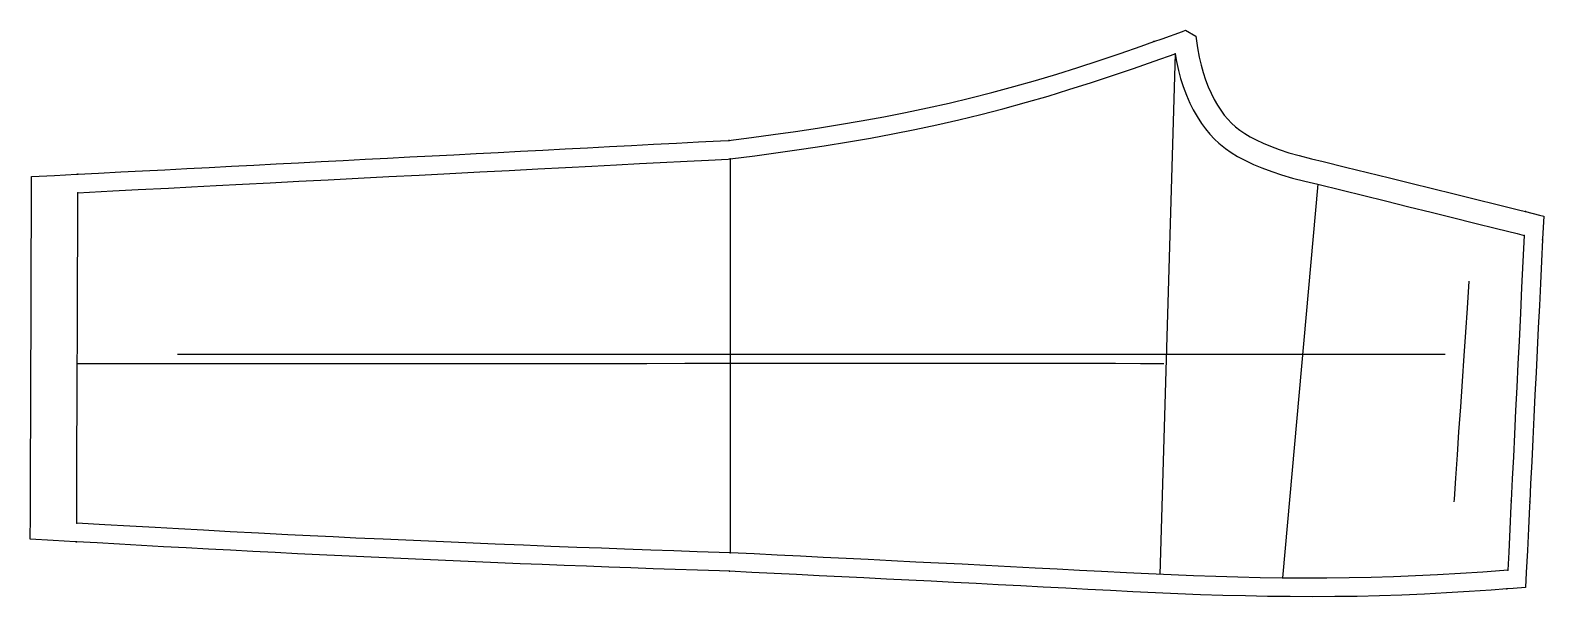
# Model space of a CAD drawing. Extents: x -3488 to -2452, y -1253 to -865.
import ezdxf

# ---------------------------------------------------------------- set-up
doc = ezdxf.new("R2010")
doc.units = 0
for name, color, linetype in [('1', 1, 'Continuous'), ('14', 3, 'Continuous'), ('4', 2, 'Continuous'), ('7', 7, 'Continuous'), ('8', 6, 'Continuous')]:
    doc.layers.add(name, color=color, linetype=linetype)

msp = doc.modelspace()

# ---------------------------------------------------------------- linework, layer by layer
at = {"layer": '1'}
msp.add_lwpolyline([(-3009.352112, -1235.479507), (-3009.255371, -1235.482712), (-3016.137537, -1235.254812), (-3031.188622, -1234.750677), (-3046.446044, -1234.228176), (-3061.620621, -1233.695165), (-3076.877146, -1233.145676), (-3091.974101, -1232.590663), (-3107.229786, -1232.01983), (-3122.385102, -1231.441976), (-3137.639871, -1230.848656), (-3152.716853, -1230.250629), (-3167.970796, -1229.63365), (-3183.336265, -1228.999391), (-3198.589108, -1228.356421), (-3214.033231, -1227.691194), (-3229.284767, -1227.019423), (-3244.433288, -1226.336232), (-3259.683263, -1225.631268), (-3274.888189, -1224.910976), (-3290.13666, -1224.17144), (-3305.250924, -1223.422777), (-3320.497887, -1222.653148), (-3335.703368, -1221.872045), (-3350.948948, -1221.076067), (-3366.149729, -1220.270623), (-3381.394036, -1219.451816), (-3396.84483, -1218.610608), (-3412.087957, -1217.769023), (-3427.151912, -1216.924329), (-3442.393614, -1216.056484), (-3456.460266, -1215.248947), (-3457.51827, -1215.188233), (-3472.609434, -1214.320852), (-3488.203735, -1213.424606), (-3488.147143, -1197.912177), (-3488.091311, -1182.602839), (-3488.035483, -1167.293496), (-3487.980323, -1152.170426), (-3487.92447, -1136.861082), (-3487.869181, -1121.709796), (-3487.813305, -1106.400468), (-3487.7584, -1091.362008), (-3487.702492, -1076.052688), (-3487.646219, -1060.641095), (-3487.590338, -1045.331754), (-3487.534449, -1030.022389), (-3487.479602, -1015.007529), (-3487.423661, -999.698203), (-3487.367728, -984.388857), (-3487.312619, -969.260554), (-3487.297363, -965.048599), (-3471.703324, -964.238884), (-3456.613431, -963.455344), (-3455.541077, -963.399658), (-3441.498526, -962.670503), (-3426.259197, -961.879208), (-3411.249071, -961.099827), (-3396.00966, -960.30854), (-3380.909876, -959.524491), (-3365.670473, -958.733188), (-3350.369739, -957.938708), (-3335.130371, -957.147412), (-3319.688242, -956.345577), (-3304.448895, -955.554269), (-3289.037339, -954.754027), (-3273.798007, -953.962733), (-3258.787915, -953.18334), (-3243.548603, -952.392042), (-3228.266523, -951.598524), (-3213.027136, -950.807227), (-3197.973294, -950.025571), (-3182.733821, -949.234282), (-3167.723706, -948.454904), (-3152.484382, -947.66362), (-3137.152949, -946.867545), (-3121.913605, -946.076249), (-3106.516542, -945.276767), (-3091.531052, -944.498656), (-3076.291711, -943.70736), (-3061.325116, -942.930221), (-3045.594146, -942.113386), (-3030.53085, -941.331222), (-3015.518073, -940.551687), (-3009.490356, -940.238724), (-3009.962158, -940.264893), (-2994.225571, -938.263838), (-2979.251144, -936.26156), (-2964.131322, -934.107515), (-2949.030612, -931.821562), (-2933.851853, -929.392536), (-2919.070339, -926.879485), (-2903.559402, -924.057797), (-2888.644693, -921.145979), (-2873.696008, -918.015982), (-2858.818516, -914.684087), (-2843.963602, -911.135212), (-2829.599408, -907.480674), (-2814.381829, -903.360267), (-2799.704379, -899.153242), (-2785.079916, -894.751342), (-2770.602181, -890.215678), (-2756.072856, -885.50831), (-2741.649542, -880.669266), (-2727.222943, -875.656922), (-2718.491821, -872.544861), (-2712.863374, -870.538876), (-2698.960129, -865.511773), (-2696.931763, -864.773102), (-2689.854126, -868.828583), (-2688.674402, -876.701659), (-2687.453723, -883.241547), (-2686.203337, -888.685337), (-2684.785716, -893.798193), (-2683.151517, -898.76769), (-2681.341763, -903.495768), (-2679.390669, -907.935354), (-2677.270032, -912.150203), (-2675.055944, -916.014639), (-2672.740097, -919.570245), (-2670.306575, -922.854596), (-2667.841026, -925.775936), (-2665.287153, -928.42628), (-2662.629845, -930.826929), (-2659.697824, -933.128697), (-2656.334228, -935.439534), (-2652.593979, -937.699278), (-2648.441757, -939.917078), (-2643.767211, -942.124764), (-2638.579316, -944.29264), (-2632.671609, -946.479548), (-2626.088007, -948.644271), (-2619.053356, -950.69243), (-2610.596843, -952.87244), (-2602.60498, -954.734039), (-2587.262524, -958.515488), (-2572.222129, -962.224684), (-2557.258333, -965.917981), (-2542.567606, -969.547365), (-2527.607795, -973.247061), (-2512.918774, -976.883517), (-2498.183804, -980.534874), (-2483.496343, -984.177632), (-2468.809518, -987.822993), (-2464.084167, -988.996582), (-2454.370069, -991.409125), (-2451.521759, -992.116699), (-2452.287252, -1007.736997), (-2452.320099, -1008.406754), (-2453.036875, -1023.033668), (-2453.7865, -1038.330352), (-2454.52179, -1053.33424), (-2455.271428, -1068.630925), (-2456.027908, -1084.067842), (-2456.777488, -1099.364524), (-2457.520892, -1114.534889), (-2458.27052, -1129.83157), (-2459.005606, -1144.83135), (-2459.755231, -1160.128037), (-2460.507018, -1175.46899), (-2461.110077, -1187.776108), (-2461.25663, -1190.765657), (-2462.006236, -1206.06232), (-2462.746473, -1221.16797), (-2463.489576, -1236.332063), (-2463.993835, -1246.622086), (-2472.386092, -1247.247317), (-2476.755219, -1247.561722), (-2487.607148, -1248.342682), (-2502.621807, -1249.356675), (-2518.069329, -1250.298856), (-2533.232324, -1251.097066), (-2548.694164, -1251.76589), (-2563.932748, -1252.272654), (-2579.404926, -1252.631638), (-2594.616917, -1252.835809), (-2610.093124, -1252.90223), (-2625.177632, -1252.841673), (-2640.652858, -1252.660209), (-2655.800597, -1252.373166), (-2671.271724, -1251.97622), (-2686.707512, -1251.483136), (-2702.172505, -1250.895086), (-2717.513139, -1250.222191), (-2732.971155, -1249.47193), (-2748.358362, -1248.677655), (-2763.81294, -1247.861181), (-2778.94071, -1247.068904), (-2794.396133, -1246.268054), (-2809.650912, -1245.480512), (-2825.106669, -1244.685423), (-2840.194477, -1243.913382), (-2855.650549, -1243.126469), (-2871.049565, -1242.345801), (-2886.506018, -1241.565467), (-2901.772929, -1240.797935), (-2917.229727, -1240.024069), (-2932.382658, -1239.268462), (-2947.839786, -1238.500654), (-2963.258568, -1237.737766), (-2978.546339, -1236.985059), (-2993.842536, -1236.235962)], close=True, dxfattribs=at)
at = {"layer": '14'}
msp.add_lwpolyline([(-3008.834839, -1222.789612), (-3008.834839, -1222.789612), (-3016.375282, -1222.54381), (-3031.416326, -1222.039005), (-3047.28682, -1221.491605), (-3063.168866, -1220.930719), (-3081.199238, -1220.279074), (-3097.002191, -1219.695209), (-3113.891885, -1219.058056), (-3131.740245, -1218.369745), (-3150.41923, -1217.632407), (-3169.800696, -1216.848176), (-3184.720775, -1216.230512), (-3199.909944, -1215.588567), (-3215.314209, -1214.923241), (-3230.879463, -1214.235436), (-3246.551712, -1213.526049), (-3265.122877, -1212.661785), (-3280.830777, -1211.909969), (-3296.429317, -1211.145994), (-3311.82685, -1210.376314), (-3331.885693, -1209.352359), (-3351.206846, -1208.34504), (-3369.572946, -1207.36966), (-3386.766697, -1206.441519), (-3402.570743, -1205.57592), (-3420.040451, -1204.605182), (-3437.09196, -1203.642927), (-3456.413879, -1202.530746), (-3456.413879, -1202.530746), (-3456.337613, -1181.63632), (-3456.269929, -1163.092858), (-3456.20534, -1145.397546), (-3456.134093, -1125.878117), (-3456.077744, -1110.440488), (-3456.020034, -1094.629743), (-3455.961984, -1078.72573), (-3455.904614, -1063.008273), (-3455.848947, -1047.75721), (-3455.779137, -1028.631615), (-3455.716591, -1011.495981), (-3455.663729, -997.013592), (-3455.607892, -981.715879), (-3455.587463, -976.119156), (-3455.587463, -976.119156), (-3431.567946, -974.871959), (-3414.358559, -973.978374), (-3393.468021, -972.893647), (-3377.76859, -972.078465), (-3360.842102, -971.199569), (-3342.852168, -970.265454), (-3323.962414, -969.284616), (-3304.336412, -968.26555), (-3284.137786, -967.21675), (-3263.530161, -966.146713), (-3242.677107, -965.063933), (-3221.742249, -963.976905), (-3200.889194, -962.894125), (-3180.281548, -961.824087), (-3160.082956, -960.775289), (-3140.45695, -959.756222), (-3121.567175, -958.775384), (-3103.577236, -957.841269), (-3086.650742, -956.962372), (-3070.951298, -956.147189), (-3056.642537, -955.404217), (-3038.144717, -954.44373), (-3023.696185, -953.6935), (-3010.113387, -952.988223), (-3008.831787, -952.921677), (-3008.831787, -952.921677), (-2991.976581, -950.799665), (-2975.921095, -948.622322), (-2960.017129, -946.332861), (-2944.334137, -943.940902), (-2927.653921, -941.235689), (-2912.586341, -938.628748), (-2897.469662, -935.829643), (-2882.294097, -932.812138), (-2867.162448, -929.588069), (-2852.081518, -926.153135), (-2837.058056, -922.503022), (-2822.098829, -918.633419), (-2805.743557, -914.123869), (-2791.04671, -909.832973), (-2776.753962, -905.470687), (-2761.209308, -900.537276), (-2746.836211, -895.814895), (-2732.494371, -890.956529), (-2718.282231, -885.997182), (-2704.065552, -880.864716), (-2704.065552, -880.864716), (-2703.153582, -886.280849), (-2701.797267, -892.310121), (-2700.267816, -897.879929), (-2698.484861, -903.396986), (-2696.258851, -909.294416), (-2693.914054, -914.651641), (-2691.586498, -919.311833), (-2688.94662, -923.969894), (-2685.976392, -928.564078), (-2683.235846, -932.299224), (-2680.24293, -935.911413), (-2676.987222, -939.364901), (-2674.105351, -942.061017), (-2669.568968, -945.731062), (-2665.518127, -948.55573), (-2661.255114, -951.178634), (-2655.904022, -954.073886), (-2650.347708, -956.710326), (-2644.640888, -959.105263), (-2637.865663, -961.617229), (-2631.193599, -963.80617), (-2623.569706, -966.036079), (-2615.124559, -968.24878), (-2606.329041, -970.297089), (-2589.6775, -974.400834), (-2574.695226, -978.096361), (-2559.959698, -981.733817), (-2543.96141, -985.686506), (-2528.719163, -989.45652), (-2513.999993, -993.101328), (-2498.612583, -996.915217), (-2483.898386, -1000.565179), (-2469.666947, -1004.098002), (-2464.882507, -1005.286407), (-2464.881134, -1005.26123), (-2464.882507, -1005.286407), (-2465.763735, -1023.27152), (-2466.638613, -1041.124208), (-2467.489891, -1058.495336), (-2468.440028, -1077.883756), (-2469.197683, -1093.344418), (-2469.978508, -1109.277873), (-2470.768601, -1125.40045), (-2471.554061, -1141.428485), (-2472.320984, -1157.078259), (-2473.055469, -1172.066109), (-2473.795013, -1187.155151), (-2473.960296, -1190.529948), (-2474.749788, -1206.640264), (-2475.524263, -1222.444146), (-2476.128998, -1234.784317), (-2476.128998, -1234.784317), (-2478.934399, -1234.998512), (-2493.304517, -1236.023125), (-2508.51796, -1237.007491), (-2524.385399, -1237.923211), (-2539.293772, -1238.66439), (-2554.442528, -1239.271604), (-2569.671005, -1239.721569), (-2584.905425, -1240.019385), (-2600.143839, -1240.174145), (-2615.38434, -1240.194942), (-2630.624903, -1240.090871), (-2645.863618, -1239.871025), (-2661.003115, -1239.546842), (-2676.233196, -1239.121901), (-2691.458607, -1238.603198), (-2706.679818, -1237.995749), (-2722.201346, -1237.289965), (-2737.415761, -1236.527453), (-2754.398771, -1235.637838), (-2769.600709, -1234.840958), (-2784.749667, -1234.051496), (-2799.797937, -1233.271559), (-2816.811493, -1232.394571), (-2833.559988, -1231.535926), (-2849.972226, -1230.698771), (-2865.976989, -1229.886254), (-2881.503062, -1229.10152), (-2898.309027, -1228.255824), (-2914.317633, -1227.453756), (-2929.427464, -1226.699796), (-2945.038706, -1225.923938), (-2960.618894, -1225.152819), (-2976.63544, -1224.363557), (-2992.353972, -1223.592697)], close=True, dxfattribs=at)
at = {"layer": '4'}
for p in [(-2718.491821, -872.544861), (-2704.065552, -880.864716), (-3009.490356, -940.238724), (-3008.831787, -952.921677), (-3455.541077, -963.399658), (-3455.587463, -976.119156), (-2464.084167, -988.996582), (-2464.882507, -1005.286407), (-2464.882507, -1005.286407), (-2452.320099, -1008.406754), (-2473.795013, -1187.155151), (-2461.110077, -1187.776108), (-3456.413879, -1202.530746), (-3456.460266, -1215.248947), (-3008.834839, -1222.789612), (-3009.255371, -1235.482712), (-2476.128998, -1234.784317), (-2476.755219, -1247.561722)]:
    msp.add_point(p, dxfattribs=at)
at = {"layer": '7'}
msp.add_line((-3387.257385, -1086.681671), (-2519.147034, -1086.681671), dxfattribs=at)
at = {"layer": '8'}
for points in [[(-2704.065552, -880.864716), (-2714.543152, -1237.62886)], [(-3008.831787, -952.921677), (-3008.831787, -970.51524), (-3008.831787, -987.992205), (-3008.831787, -1004.664958), (-3008.831787, -1020.665313), (-3008.831787, -1037.896579), (-3008.831787, -1056.030032), (-3008.831787, -1071.593244), (-3008.831787, -1087.364413), (-3008.831787, -1104.618196), (-3008.831787, -1120.202253), (-3008.831787, -1135.394594), (-3008.831787, -1152.832516), (-3008.831787, -1169.085851), (-3008.831787, -1183.816107), (-3008.831787, -1198.624891), (-3008.831787, -1213.076773), (-3008.831787, -1222.789612)], [(-2606.329041, -970.297089), (-2630.55542, -1239.916153)], [(-2502.717133, -1036.646423), (-2503.989413, -1055.184761), (-2505.123636, -1071.711467), (-2506.229915, -1087.831006), (-2507.419314, -1105.161666), (-2508.632461, -1122.838371), (-2509.809984, -1139.996009), (-2510.892515, -1155.769506), (-2511.982565, -1171.652568), (-2512.976432, -1186.134163), (-2513.092957, -1187.832031)], [(-3456.000671, -1093.093338), (-3435.442475, -1093.084985), (-3417.634309, -1093.078077), (-3399.939166, -1093.071441), (-3379.447434, -1093.064013), (-3362.392688, -1093.05803), (-3344.009149, -1093.051776), (-3324.401529, -1093.045328), (-3303.674525, -1093.038761), (-3281.932851, -1093.032149), (-3259.281191, -1093.02557), (-3243.726217, -1093.021238), (-3227.844392, -1093.016977), (-3211.666669, -1093.012807), (-3195.224104, -1093.008752), (-3178.547756, -1093.004834), (-3161.668573, -1093.001075), (-3144.617651, -1092.997498), (-3127.425937, -1092.994124), (-3110.124527, -1092.990977), (-3092.744369, -1092.988078), (-3075.316558, -1092.98545), (-3065.943619, -1092.984158), (-3039.796061, -1092.981006), (-3022.426996, -1092.979262), (-3005.151968, -1092.977785), (-2988.008501, -1092.976561), (-2971.034233, -1092.975574), (-2954.266837, -1092.97481), (-2937.743765, -1092.974253), (-2921.502692, -1092.973889), (-2905.581216, -1092.973703), (-2890.016938, -1092.973679), (-2874.847523, -1092.973802), (-2852.915795, -1092.97423), (-2832.08386, -1092.974906), (-2812.478672, -1092.975777), (-2794.227017, -1092.976795), (-2777.455852, -1092.977908), (-2762.292119, -1092.979064), (-2744.793463, -1092.980588), (-2727.714137, -1092.982293), (-2713.80457, -1092.983886), (-2711.645813, -1092.984161)]]:
    msp.add_lwpolyline(points, dxfattribs=at)

doc.saveas('drawing.dxf')
